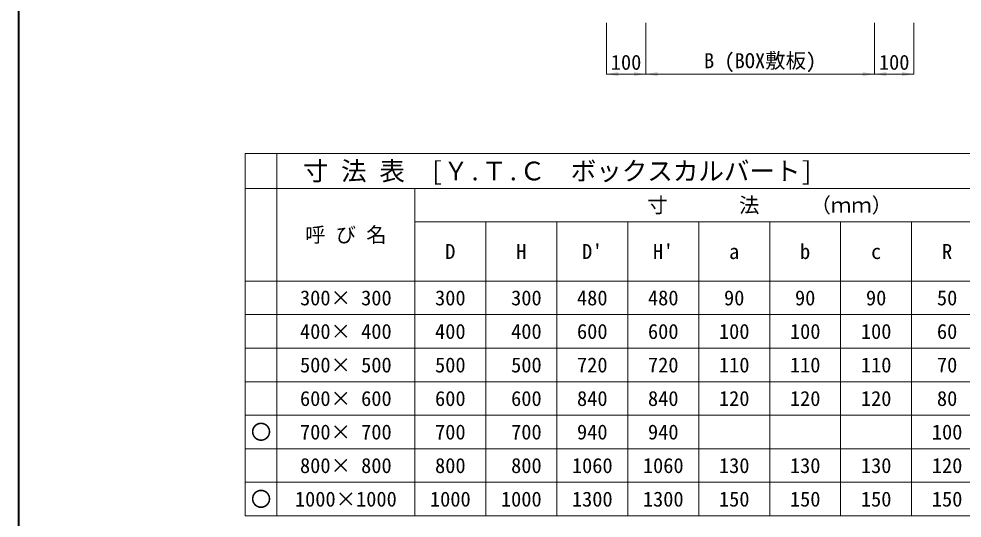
# Model space of a CAD drawing. Units: millimetres at full size. Extents: x 131935 to 135895, y 49480 to 55368.
# Drawn here: x 132035 to 134427, y 52118 to 53383 of the extents above; entities that cross this region are included whole.
import ezdxf
from ezdxf.enums import TextEntityAlignment as Align

# ---------------------------------------------------------------- set-up
doc = ezdxf.new("R2010")
doc.units = ezdxf.units.MM
doc.header["$LTSCALE"] = 30
for name, color, linetype, lineweight in [('Defpoints_3', 8, 'Continuous', 0), ('図枠', 7, 'Continuous', 5), ('寸法・材料表', 7, 'Continuous', 13), ('寸法線', 7, 'Continuous', 9)]:
    doc.layers.add(name, color=color, linetype=linetype, lineweight=lineweight)
doc.styles.add('ＭＳ ゴシック', font='')
doc.styles.get('ＭＳ ゴシック').set_extended_font_data('MS Gothic')

# ---------------------------------------------------------------- blocks, each defined once
blk = doc.blocks.new('filled_arrow')
at = {"color": 0, "linetype": 'Continuous', "lineweight": -2}
blk.add_solid([(7.5, 1.25), (0, 0), (7.5, -1.25)], dxfattribs=at)

msp = doc.modelspace()

# ---------------------------------------------------------------- linework, layer by layer
at = {"layer": 'Defpoints_3'}
for p, q in [((132609.36, 53041.76), (135209.36, 53041.76)), ((132609.36, 53041.76), (132609.36, 52123.76)), ((132689.36, 53041.76), (132689.36, 52953.76)), ((132609.36, 52953.76), (132689.36, 52953.76)), ((132609.36, 52718.76), (132689.36, 52718.76)), ((132609.36, 52633.76), (132689.36, 52633.76)), ((132609.36, 52548.76), (132689.36, 52548.76)), ((132609.36, 52463.76), (132689.36, 52463.76)), ((132609.36, 52378.76), (132689.36, 52378.76)), ((133759.36, 52378.76), (134299.36, 52378.76)), ((132609.36, 52293.76), (132689.36, 52293.76)), ((132609.36, 52208.76), (132689.36, 52208.76)), ((132609.36, 52123.76), (132689.36, 52123.76))]:
    msp.add_line(p, q, dxfattribs=at)
at = {"layer": '図枠', "lineweight": 40}
msp.add_line((132035.08, 49579.62), (132035.08, 55079.62), dxfattribs=at)
at = {"layer": '寸法・材料表'}
for p, q in [((132689.36, 52953.76), (135209.36, 52953.76)), ((132689.36, 52953.76), (132689.36, 52123.76)), ((133039.36, 52953.76), (133039.36, 52123.76)), ((133039.36, 52868.76), (134839.36, 52868.76)), ((133219.36, 52868.76), (133219.36, 52123.76)), ((133399.36, 52868.76), (133399.36, 52123.76)), ((133579.36, 52868.76), (133579.36, 52123.76)), ((133759.36, 52868.76), (133759.36, 52123.76)), ((133939.36, 52868.76), (133939.36, 52123.76)), ((134119.36, 52868.76), (134119.36, 52123.76)), ((134299.36, 52868.76), (134299.36, 52123.76)), ((132689.36, 52718.76), (135209.36, 52718.76)), ((132689.36, 52633.76), (134479.36, 52633.76)), ((132689.36, 52548.76), (134479.36, 52548.76)), ((132689.36, 52463.76), (134479.36, 52463.76)), ((132689.36, 52378.76), (133759.36, 52378.76)), ((134299.36, 52378.76), (135209.36, 52378.76)), ((132689.36, 52293.76), (134479.36, 52293.76)), ((132689.36, 52208.76), (134479.36, 52208.76)), ((132689.36, 52123.76), (135209.36, 52123.76))]:
    msp.add_line(p, q, dxfattribs=at)
at = {"layer": '寸法線'}
for p, q in [((133525.08, 53373.34), (133525.08, 53243.34)), ((133625.08, 53373.34), (133625.08, 53243.34)), ((133625.08, 53373.34), (133625.08, 53243.34)), ((134205.08, 53373.34), (134205.08, 53243.34)), ((134205.08, 53373.34), (134205.08, 53243.34)), ((134305.08, 53373.34), (134305.08, 53243.34)), ((133625.08, 53243.34), (133525.08, 53243.34)), ((133625.08, 53243.34), (134205.08, 53243.34)), ((134205.08, 53243.34), (134305.08, 53243.34))]:
    msp.add_line(p, q, dxfattribs=at)

# ---------------------------------------------------------------- block references
at = {"layer": '寸法線', "xscale": 4, "yscale": 4}
for p in [(133525.08, 53243.34), (133625.08, 53243.34), (134205.08, 53243.34)]:
    msp.add_blockref('filled_arrow', p, dxfattribs=at)
at = {"layer": '寸法線', "xscale": 4, "yscale": 4, "rotation": 180}
for p in [(133625.08, 53243.34), (134205.08, 53243.34), (134305.08, 53243.34)]:
    msp.add_blockref('filled_arrow', p, dxfattribs=at)

# ---------------------------------------------------------------- texts
at = {"layer": '寸法・材料表', "style": 'ＭＳ ゴシック'}
msp.add_text('\u3000寸 法 表\u3000[Ｙ.Ｔ.Ｃ\u3000ボックスカルバート]', height=47.47, dxfattribs=at).set_placement((132690.56, 52997.76), align=Align.MIDDLE_LEFT)
for s, p in [('寸\u3000     法\u3000   （ｍｍ）', (133939.36, 52911.26)), ('呼 び 名', (132864.36, 52836.26)), ('D', (133129.36, 52793.76)), ('H', (133309.36, 52793.76)), ("D'", (133489.36, 52793.76)), ("H'", (133669.36, 52793.76)), ('a', (133849.36, 52793.76)), ('b', (134029.36, 52793.76)), ('c', (134209.36, 52793.76)), ('R', (134389.36, 52793.76)), ('300× 300', (132864.36, 52676.26)), ('300', (133129.36, 52676.26)), (' 300', (133309.36, 52676.26)), ('480', (133489.36, 52676.26)), ('480', (133669.36, 52676.26)), ('90', (133849.36, 52676.26)), ('90', (134029.36, 52676.26)), ('90', (134209.36, 52676.26)), ('50', (134389.36, 52676.26)), ('400× 400', (132864.36, 52591.26)), ('400', (133129.36, 52591.26)), (' 400', (133309.36, 52591.26)), ('600', (133489.36, 52591.26)), ('600', (133669.36, 52591.26)), ('100', (133849.36, 52591.26)), ('100', (134029.36, 52591.26)), ('100', (134209.36, 52591.26)), ('60', (134389.36, 52591.26)), ('500× 500', (132864.36, 52506.26)), ('500', (133129.36, 52506.26)), (' 500', (133309.36, 52506.26)), ('720', (133489.36, 52506.26)), ('720', (133669.36, 52506.26)), ('110', (133849.36, 52506.26)), ('110', (134029.36, 52506.26)), ('110', (134209.36, 52506.26)), ('70', (134389.36, 52506.26)), ('600× 600', (132864.36, 52421.26)), ('600', (133129.36, 52421.26)), (' 600', (133309.36, 52421.26)), ('840', (133489.36, 52421.26)), ('840', (133669.36, 52421.26)), ('120', (133849.36, 52421.26)), ('120', (134029.36, 52421.26)), ('120', (134209.36, 52421.26)), ('80', (134389.36, 52421.26)), ('〇', (132649.36, 52336.26)), ('700× 700', (132864.36, 52336.26)), ('700', (133129.36, 52336.26)), (' 700', (133309.36, 52336.26)), ('940', (133489.36, 52336.26)), ('940', (133669.36, 52336.26)), ('100', (134389.36, 52336.26)), ('800× 800', (132864.36, 52251.26)), ('800', (133129.36, 52251.26)), (' 800', (133309.36, 52251.26)), ('1060', (133489.36, 52251.26)), ('1060', (133669.36, 52251.26)), ('130', (133849.36, 52251.26)), ('130', (134029.36, 52251.26)), ('130', (134209.36, 52251.26)), ('120', (134389.36, 52251.26)), ('〇', (132649.36, 52166.26)), ('1000×1000', (132864.36, 52166.26)), ('1000', (133129.36, 52166.26)), ('1000', (133309.36, 52166.26)), ('1300', (133489.36, 52166.26)), ('1300', (133669.36, 52166.26)), ('150', (133849.36, 52166.26)), ('150', (134029.36, 52166.26)), ('150', (134209.36, 52166.26)), ('150', (134389.36, 52166.26))]:
    msp.add_text(s, height=37.98, dxfattribs=at).set_placement(p, align=Align.MIDDLE_CENTER)
at = {"layer": '寸法線', "style": 'ＭＳ ゴシック'}
for s, p in [('B (BOX敷板)', (133915.08, 53277.4)), ('100', (133575.08, 53273.34)), ('100', (134255.08, 53273.34))]:
    msp.add_text(s, height=37.98, dxfattribs=at).set_placement(p, align=Align.MIDDLE_CENTER)

doc.saveas('drawing.dxf')
